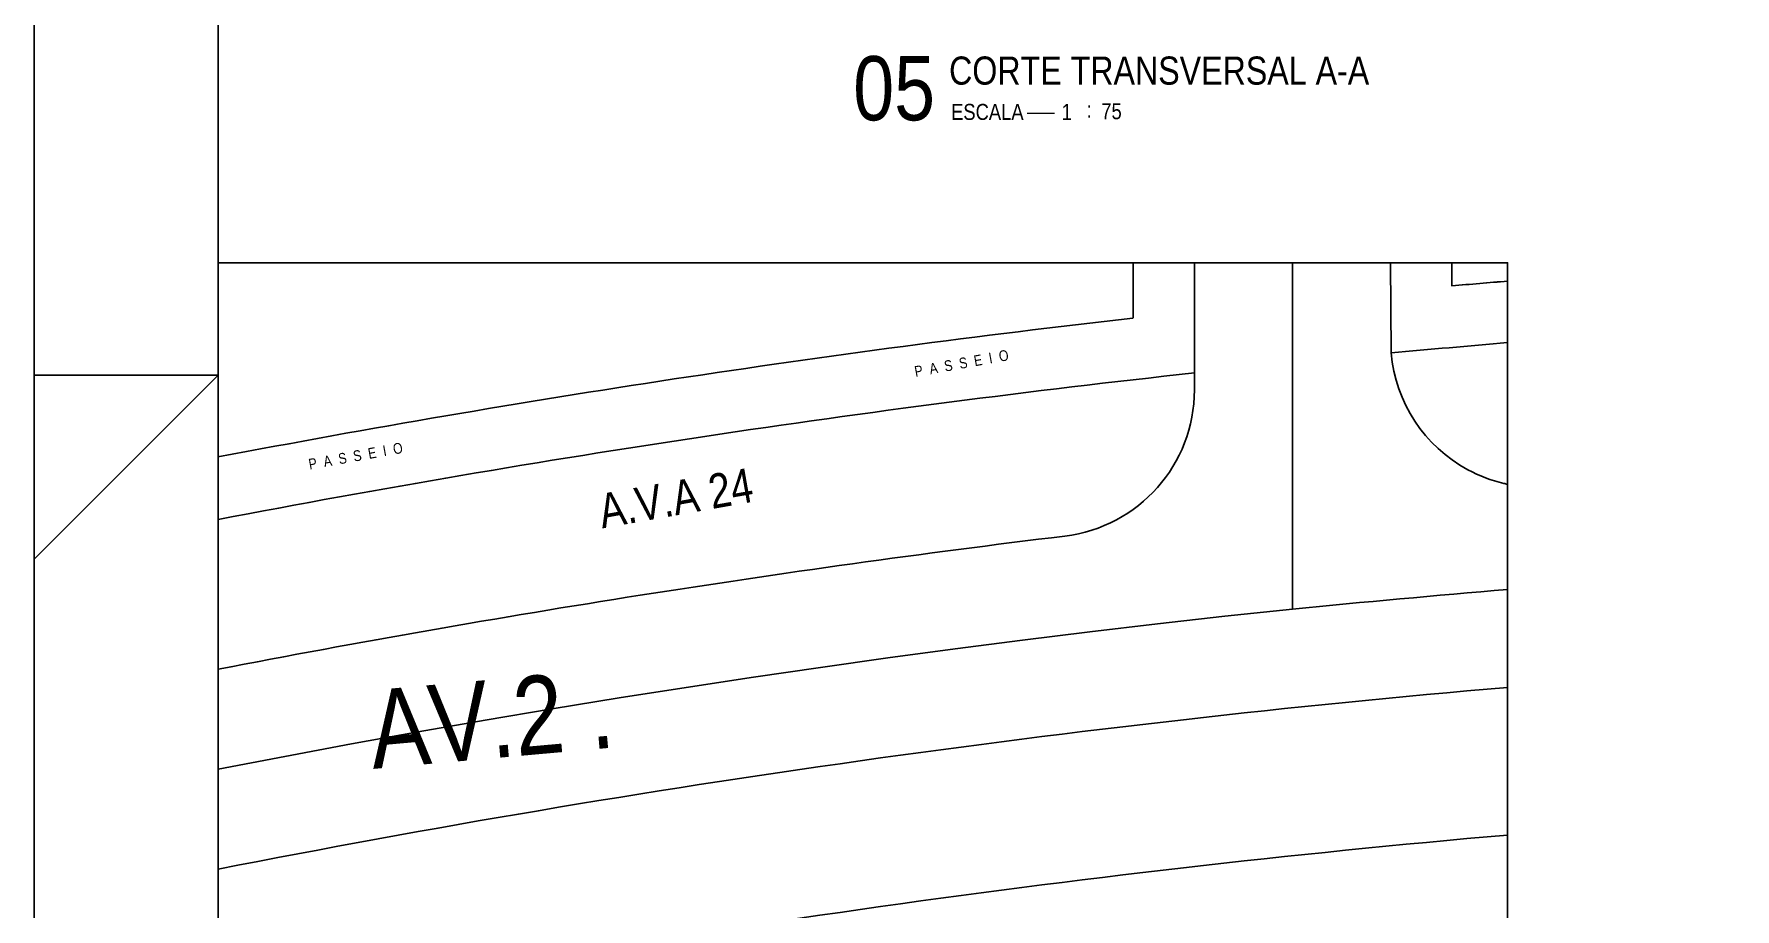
# Model space of a CAD drawing. Header units: millimetres. Extents: x -677 to -23, y -135 to 1112.
# Drawn here: x -227.97 to -210.64, y 855.41 to 864.33 of the extents above; entities that cross this region are included whole.
import ezdxf
from ezdxf.enums import TextEntityAlignment as Align

# ---------------------------------------------------------------- set-up
doc = ezdxf.new("R2010")
doc.units = ezdxf.units.MM
doc.header["$LTSCALE"] = 20
doc.header["$MEASUREMENT"] = 0
doc.linetypes.add('DASHDOT', pattern=[1, 0.5, -0.25, 0, -0.25])
doc.linetypes.add('DASHED2', pattern=[0.375, 0.25, -0.125])
doc.layers.get('0').update_dxf_attribs({"linetype": 'CONTINUOUS'})
for name, color, linetype in [('Bra-Rua Calçadas', 1, 'CONTINUOUS'), ('E-txt-g', 3, 'CONTINUOUS'), ('E-TXT-Y', 2, 'CONTINUOUS'), ('EIXO DAS VIAS', 252, 'DASHDOT'), ('Lotes', 2, 'CONTINUOUS')]:
    doc.layers.add(name, color=color, linetype=linetype)
doc.layers.add('E-Txt-W', color=7, linetype='CONTINUOUS', lineweight=20)
doc.styles.add('F2', font='swissc.ttf')

# ---------------------------------------------------------------- blocks, each defined once
blk = doc.blocks.new('IND_DES')
at = {"layer": 'E-Txt-W', "color": 7}
blk.add_line((0.027, -0.243), (0.198, -0.243), dxfattribs=at)
at = {"layer": 'E-txt-g', "color": 7, "style": 'F2'}
for s, p in [('ESCALA', (-0.446, -0.286)), ('1', (0.243, -0.286)), (':', (0.399, -0.271))]:
    blk.add_text(s, height=0.1, dxfattribs=at).set_placement(p)
blk.add_attdef('ESCALA', (0.49, -0.281), '', height=0.1, dxfattribs=at)
at = {"layer": 'E-Txt-W', "color": 6, "style": 'F2'}
blk.add_attdef('00', text='', height=0.4, dxfattribs=at).set_placement((-0.708, -0.288), align=Align.CENTER)
at = {"layer": 'E-TXT-Y', "color": 7, "style": 'F2'}
for tag, p in [('PROJETO', (-0.456, 0.183)), ('DESENHO', (-0.458, -0.066))]:
    blk.add_attdef(tag, p, '', height=0.175, dxfattribs=at)

msp = doc.modelspace()

# ---------------------------------------------------------------- linework, layer by layer
at = {"color": 2}
for q in [(-227.971, 858.978), (-227.971, 860.853)]:
    msp.add_line((-226.096, 860.853), q, dxfattribs=at)
msp.add_lwpolyline([(-227.971, 838.578), (-164.891, 838.578), (-164.891, 883.128), (-227.971, 883.128)], close=True, dxfattribs=at)
at = {"color": 5, "linetype": 'Continuous'}
msp.add_lwpolyline([(-226.096, 882.378), (-165.641, 882.378), (-165.641, 839.328), (-226.096, 839.328)], close=True, dxfattribs=at)
at = {"layer": 'Bra-Rua Calçadas', "color": 4}
for p, q in [((-216.145, 860.701), (-216.145, 861.997)), ((-216.145, 860.701), (-216.145, 861.997)), ((-214.145, 861.997), (-214.14, 861.078))]:
    msp.add_line(p, q, dxfattribs=at)
for points in [[(-226.096, 857.854, -0.017552), (-217.464, 859.212, 0.379199), (-216.145, 860.701), (-216.145, 861.997)], [(-226.096, 857.854, -0.017552), (-217.464, 859.212, 0.379199), (-216.145, 860.701), (-216.145, 861.997)], [(-212.953, 861.183, 0.002364), (-214.14, 861.078, 0.252575), (-213.357, 859.888, 0.065365), (-212.992, 859.749, 0.006612), (-212.953, 859.74, 0.006612)], [(-214.14, 861.078, -0.002364), (-212.953, 861.183, -0.002364)], [(-212.953, 861.183, 0.002364), (-214.14, 861.078, 0.252575), (-213.357, 859.888, 0.065365), (-212.992, 859.749, 0.006612), (-212.953, 859.74, 0.006612)], [(-226.096, 857.854, -0.017552), (-217.464, 859.212, 0.379199), (-216.145, 860.701), (-216.145, 860.875, 0.019973), (-226.096, 859.381, 0.019973)], [(-226.096, 859.381, -0.019973), (-216.145, 860.875)], [(-226.096, 857.854, -0.017552), (-217.464, 859.212, 0.379199), (-216.145, 860.701), (-216.145, 860.875, 0.019973), (-226.096, 859.381, 0.019973)], [(-212.953, 857.67, 0.027108), (-226.096, 855.816)], [(-212.953, 857.67, 0.027108), (-226.096, 855.816)], [(-226.096, 854.287, -0.027452), (-212.953, 856.165, -0.027452)], [(-226.096, 854.287, -0.027452), (-212.953, 856.165, -0.027452)]]:
    msp.add_lwpolyline(points, format="xyb", dxfattribs=at)
at = {"layer": 'EIXO DAS VIAS', "color": 8, "linetype": 'DASHED2', "ltscale": 10}
msp.add_line((-215.145, 858.467, 25.927), (-215.145, 861.997, 25.927), dxfattribs=at)
at = {"layer": 'EIXO DAS VIAS', "color": 8, "linetype": 'DASHED2', "ltscale": 10, "elevation": 25.927}
msp.add_lwpolyline([(-226.096, 856.835, -0.022424), (-215.145, 858.467)], format="xyb", dxfattribs=at)
at = {"layer": 'EIXO DAS VIAS', "color": 8, "linetype": 'DASHED2', "ltscale": 10}
msp.add_arc((-201.202, 717.68, 25.927), 141.476, 94.76445, 95.656, dxfattribs=at)
at = {"layer": 'Lotes', "color": 6}
msp.add_line((-216.77, 861.434), (-216.77, 861.997), dxfattribs=at)
at = {"layer": 'Lotes', "color": 5}
msp.add_lwpolyline([(-212.953, 839.328), (-226.096, 839.328), (-226.096, 861.997), (-212.953, 861.997)], close=True, dxfattribs=at)
at = {"layer": 'Lotes', "color": 6}
msp.add_lwpolyline([(-213.52, 861.997), (-213.52, 861.762, -0.001124), (-212.953, 861.81, -0.001124)], format="xyb", dxfattribs=at)
for start, end in [(94.76447, 95.02212), (96.5002, 100.76931)]:
    msp.add_arc((-202.436, 735.623), 126.625, start, end, dxfattribs=at)

# ---------------------------------------------------------------- block references
ref = msp.add_blockref('IND_DES', (-217.895, 863.921), dxfattribs=dict(xscale=1.636240131907927, yscale=1.636240131907927, zscale=1.636240131907927))
ref.add_attrib('00', '05', dxfattribs={"layer": 'E-Txt-W', "height": 0.6545, "style": 'F2'}).set_placement((-219.205, 863.449), align=Align.CENTER)
ref.add_attrib('DESENHO', 'CORTE TRANSVERSAL A-A', (-218.645, 863.813), dxfattribs={"layer": 'E-TXT-Y', "color": 2, "height": 0.28634, "style": 'F2'})
ref.add_attrib('ESCALA', '75', (-217.094, 863.46), dxfattribs={"layer": 'E-txt-g', "color": 7, "height": 0.1636, "style": 'F2'})

# ---------------------------------------------------------------- texts
at = {"layer": 'Lotes', "color": 7, "style": 'F2'}
for p in [(-219.006, 860.941), (-225.181, 859.996)]:
    msp.add_text('P  A  S  S  E  I  O', height=0.10972, rotation=10.2139, dxfattribs=at).set_placement(p, align=Align.TOP_LEFT)
msp.add_text('A.V.A 24', height=0.35, rotation=10.0398, dxfattribs=at).set_placement((-222.18, 859.289, 25.927))
at = {"layer": 'Lotes', "color": 7, "extrusion": (-0.085815, 0.011951, 0.996239), "style": 'F2'}
msp.add_text('AV.2 .', height=0.8, rotation=102.9675, dxfattribs=at).set_placement((-818.35, -338.157, 29.41), align=Align.MIDDLE_CENTER)

doc.saveas('drawing.dxf')
